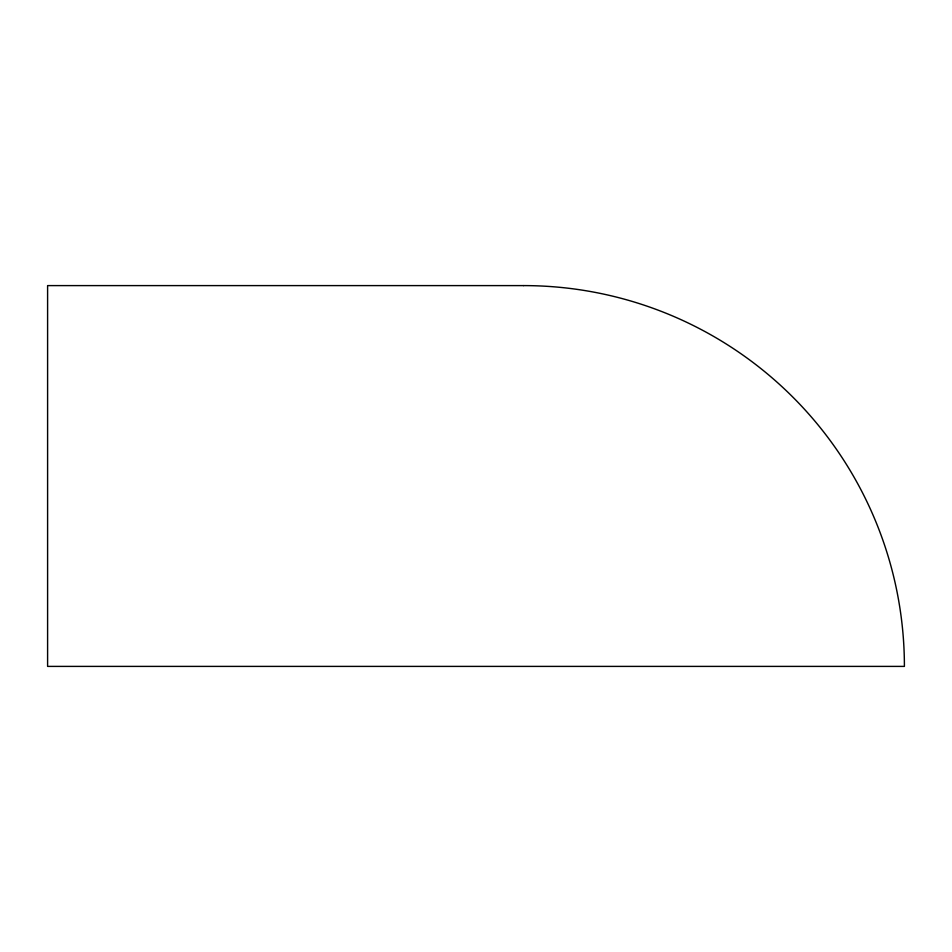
<?xml version="1.0" encoding="UTF-8"?>
<svg xmlns="http://www.w3.org/2000/svg" width="952" height="952" viewBox="0 0 952 952"><rect width="100%" height="100%" fill="white"/><g stroke="black" fill="none" stroke-linecap="round" stroke-linejoin="round"><path stroke-width="1.43" d="M523.6 285.6L47.6 285.6L47.6 666.4L904.4 666.4A380.8 380.8 0 0 0 523.6 285.6"/></g></svg>
